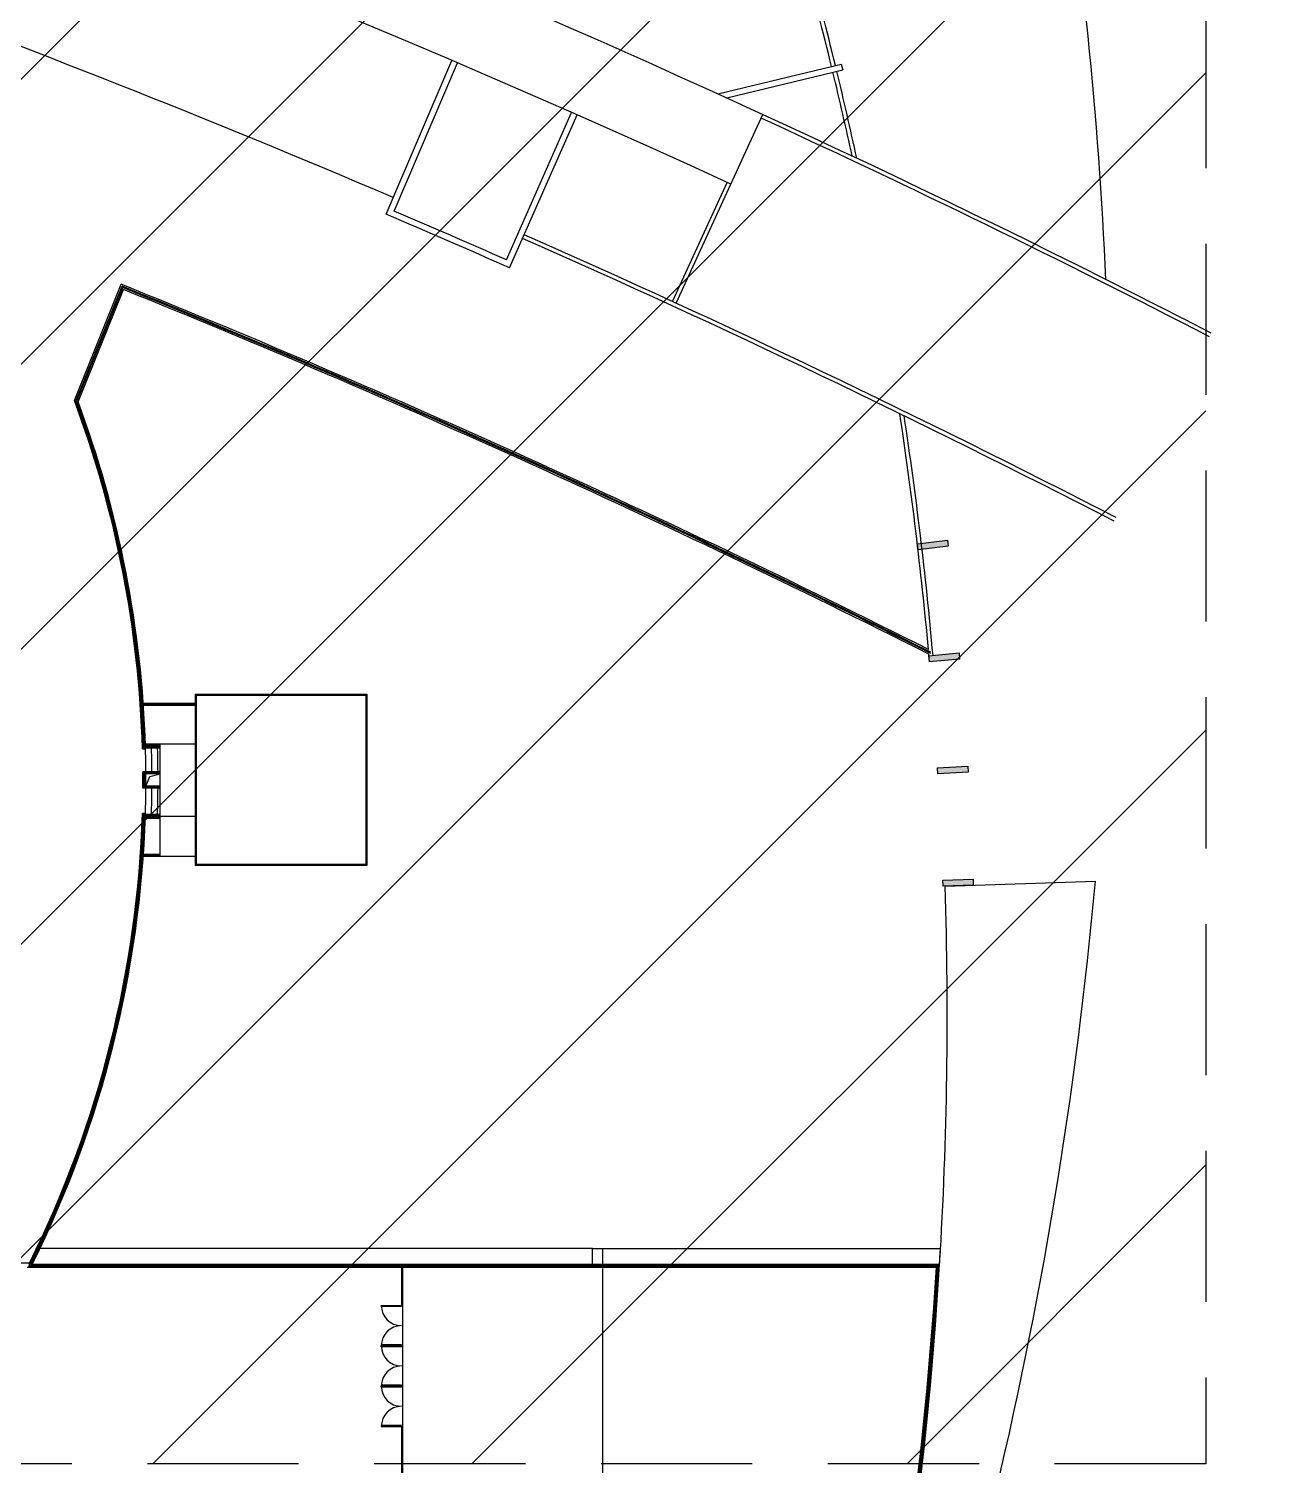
# Model space of a CAD drawing. Extents: x 23317406 to 24383751, y 42324270 to 43451021.
# Drawn here: x 24123240 to 24127362, y 43006817 to 43011568 of the extents above; entities that cross this region are included whole.
import ezdxf

# ---------------------------------------------------------------- set-up
doc = ezdxf.new("R2010")
doc.units = 0
doc.header["$MEASUREMENT"] = 0
doc.linetypes.add('DASHED', pattern=[0.75, 0.5, -0.25])
doc.layers.add('CT', color=9, linetype='CONTINUOUS')
doc.layers.add('墙', color=7, linetype='CONTINUOUS')

msp = doc.modelspace()

# ---------------------------------------------------------------- hatches: boundary and pattern name
at = {"layer": 'CT', "linetype": 'ByBlock'}
h = msp.add_hatch(color=6, dxfattribs=at)
h.paths.add_polyline_path([(24126263.31165, 43008752.17341), (24126363.25126, 43008755.53867), (24126363.91767, 43008735.44993), (24126263.97475, 43008732.1844)])
h.paths.add_polyline_path([(24126245.50258, 43009123.88578), (24126345.30926, 43009130.04021), (24126346.53633, 43009109.9779), (24126246.72355, 43009103.92308)])
h.paths.add_polyline_path([(24126217.32164, 43009494.95597), (24126316.91757, 43009503.89476), (24126318.70433, 43009483.87454), (24126219.09953, 43009475.03515)])
h.paths.add_polyline_path([(24126178.7908, 43009865.09463), (24126278.09831, 43009876.81082), (24126280.44337, 43009856.84829), (24126181.12422, 43009845.23121)])

# ---------------------------------------------------------------- linework, layer by layer
at = {"layer": 'CT', "color": 1, "linetype": 'DASHED', "ltscale": 1000}
for p, q in [((24127132.80326, 43017607.48812, -1), (24127132.80326, 43006822.36939, -1)), ((24127132.80326, 43006822.36939, -1), (24119722.60107, 43006822.36939, -1))]:
    msp.add_line(p, q, dxfattribs=at)
at = {"layer": 'CT'}
for p, q in [((24118635.63139, 43006822.36939, -1), (24127132.80326, 43015319.54125, -1)), ((24119578.44044, 43006822.36939, -1), (24127132.80326, 43014376.73221, -1)), ((24120521.24948, 43006822.36939, -1), (24127132.80326, 43013433.92317, -1)), ((24121495.92279, 43006822.36939, -1), (24127132.80326, 43012459.24986, -1)), ((24122532.86775, 43006822.36939, -1), (24127132.80326, 43011422.3049, -1)), ((24123650.25114, 43006822.36939, -1), (24127132.80326, 43010304.92151, -1)), ((24124706.16098, 43006822.36939, -1), (24127132.80326, 43009249.01167, -1)), ((24126144.61964, 43006822.36939, -2.33333), (24127132.80326, 43007810.553, -2.33333))]:
    msp.add_line(p, q, dxfattribs=at)
at = {"layer": 'CT', "color": 6, "linetype": 'ByBlock'}
for p, q in [((24124422.19004, 43010954.86793, -1), (24124639.66749, 43011463.67177, -1)), ((24124448.44045, 43010965.3961, -1), (24124658.05727, 43011455.80947, -1)), ((24125519.04508, 43011352.76957, -1), (24125927.35087, 43011451.54914, -1)), ((24125548.55628, 43011339.33212, -1), (24125932.05371, 43011432.10992, -1)), ((24125927.35087, 43011451.54914, -1), (24125932.05371, 43011432.10992, -1)), ((24124820.33542, 43010803.79909, -1), (24125035.71538, 43011291.70885, -1)), ((24124830.51401, 43010777.44195, -1), (24125054.15707, 43011283.56601, -1)), ((24125381.29077, 43010660.6786, -1), (24125667.48316, 43011284.8628, -1)), ((24125369.1707, 43010666.23573, -1), (24125549.78414, 43011060.15277, -1)), ((24123391.3917, 43010339.10707, -1), (24123546.46971, 43010723.09258, -1)), ((24123395.82958, 43010336.74367, -1), (24123549.23372, 43010716.58456, -1)), ((24123399.40438, 43010336.69388, -1), (24123551.07625, 43010712.24551, -1)), ((24123403.83932, 43010334.32319, -1), (24123553.83982, 43010705.7364, -1)), ((24126178.7908, 43009865.09463, -1), (24126278.09831, 43009876.81082, -1)), ((24126181.12422, 43009845.23121, -1), (24126178.7908, 43009865.09463, -1)), ((24126280.44337, 43009856.84829, -1), (24126181.12422, 43009845.23121, -1)), ((24126278.09831, 43009876.81082, -1), (24126280.44337, 43009856.84829, -1)), ((24126217.32164, 43009494.95597, -1), (24126316.91757, 43009503.89476, -1)), ((24126219.09953, 43009475.03515, -1), (24126217.32164, 43009494.95597, -1)), ((24126318.70433, 43009483.87454, -1), (24126219.09953, 43009475.03515, -1)), ((24126316.91757, 43009503.89476, -1), (24126318.70433, 43009483.87454, -1)), ((24123791.33666, 43009337.16508, -1), (24123619.07861, 43009337.16508, -1)), ((24123791.33666, 43009333.83174, -1), (24123619.31221, 43009333.83174, -1)), ((24123791.33666, 43009330.49841, -1), (24123619.5427, 43009330.49841, -1)), ((24123791.33666, 43008800.49841, -1), (24123791.33666, 43009367.16508, -1)), ((24123791.33666, 43009367.16508, -1), (24124358.00333, 43009367.16508, -1)), ((24123794.66999, 43008803.83174, -1), (24123794.66999, 43009363.83174, -1)), ((24123794.66999, 43009363.83174, -1), (24124354.66999, 43009363.83174, -1)), ((24124354.66999, 43009363.83174, -1), (24124354.66999, 43008803.83174, -1)), ((24124358.00333, 43009367.16508, -1), (24124358.00333, 43008800.49841, -1)), ((24123619.7531, 43009190.49841, -1), (24123674.66999, 43009190.49841, -1)), ((24123622.98746, 43009193.83174, -1), (24123674.66999, 43009193.83174, -1)), ((24123626.00274, 43009203.83174, -1), (24123674.66999, 43009203.83174, -1)), ((24123626.00277, 43009197.16508, -1), (24123674.66999, 43009197.16508, -1)), ((24123626.11237, 43009200.49841, -1), (24123674.66999, 43009200.49841, -1)), ((24123674.66999, 43008830.49741, -1), (24123674.66999, 43009203.83174, -1)), ((24123674.66999, 43009203.83174, -1), (24123791.33666, 43009203.83174, -1)), ((24123616.51583, 43009187.16508, -1), (24123626.32238, 43009187.16508, -1)), ((24123621.23771, 43009110.49741, -1), (24123617.90483, 43009110.42333, -1)), ((24123674.66999, 43009110.49741, -1), (24123621.23771, 43009110.49741, -1)), ((24123674.66999, 43009107.16408, -1), (24123624.59431, 43009107.16408, -1)), ((24123674.66999, 43009103.83074, -1), (24123627.94777, 43009103.83074, -1)), ((24123627.94777, 43009063.83074, -1), (24123640.78598, 43009095.13488, -1)), ((24123640.78598, 43009095.13488, -1), (24123674.66999, 43009103.83074, -1)), ((24126245.50258, 43009123.88578, -1), (24126345.30926, 43009130.04021, -1)), ((24126246.72355, 43009103.92308, -1), (24126245.50258, 43009123.88578, -1)), ((24126346.53633, 43009109.9779, -1), (24126246.72355, 43009103.92308, -1)), ((24126345.30926, 43009130.04021, -1), (24126346.53633, 43009109.9779, -1)), ((24123621.23771, 43009057.16408, -1), (24123617.90483, 43009057.23815, -1)), ((24123674.66999, 43009057.16408, -1), (24123621.23771, 43009057.16408, -1)), ((24123674.66999, 43009060.49741, -1), (24123624.59431, 43009060.49741, -1)), ((24123674.66999, 43009063.83074, -1), (24123627.94777, 43009063.83074, -1)), ((24123616.31769, 43008973.83074, -1), (24123626.32238, 43008973.83074, -1)), ((24123619.54896, 43008970.49741, -1), (24123674.66999, 43008970.49741, -1)), ((24123622.77731, 43008967.16408, -1), (24123674.66999, 43008967.16408, -1)), ((24123625.77424, 43008957.16408, -1), (24123674.66999, 43008957.16408, -1)), ((24123625.89005, 43008960.49741, -1), (24123674.66999, 43008960.49741, -1)), ((24123626.00277, 43008963.83074, -1), (24123674.66999, 43008963.83074, -1)), ((24123666.21563, 43008960.49841, -1), (24123674.66999, 43008960.49841, -1)), ((24123666.21563, 43008957.16508, -1), (24123674.66999, 43008957.16508, -1)), ((24123672.66944, 43008963.83174, -1), (24123674.66999, 43008963.83174, -1)), ((24123674.66999, 43008963.83184, -1), (24123791.33666, 43008963.83184, -1)), ((24123674.66999, 43008830.49741, -1), (24123621.27482, 43008830.49741, -1)), ((24123674.66999, 43008833.83074, -1), (24123621.47735, 43008833.83074, -1)), ((24123674.66999, 43008837.16408, -1), (24123621.67678, 43008837.16408, -1)), ((24123791.33666, 43008830.49741, -1), (24123674.66999, 43008830.49741, -1)), ((24124358.00333, 43008800.49841, -1), (24123791.33666, 43008800.49841, -1)), ((24124354.66999, 43008803.83174, -1), (24123794.66999, 43008803.83174, -1)), ((24126263.31165, 43008752.17341, -1), (24126363.25126, 43008755.53867, -1)), ((24126263.97475, 43008732.1844, -1), (24126263.31165, 43008752.17341, -1)), ((24126363.91767, 43008735.44993, -1), (24126263.97475, 43008732.1844, -1)), ((24126270.636, 43008732.34392, -1), (24126767.57376, 43008748.8905, -1)), ((24126363.25126, 43008755.53867, -1), (24126363.91767, 43008735.44993, -1)), ((24125104.66999, 43007534.49741, -1), (24123277.55195, 43007534.49741, -1)), ((24125104.66999, 43007481.16408, -1), (24125104.66999, 43007534.49741, -1)), ((24125104.66999, 43007534.49741, -1), (24125138.00333, 43007534.49741, -1)), ((24125138.00333, 43007534.49741, -1), (24125138.00333, 43007481.16408, -1)), ((24125138.00333, 43007534.49741, -1), (24126255.6247, 43007534.49741, -1)), ((24123242.73442, 43007485.83074, -1), (24122762.48719, 43007485.83074, -1)), ((24123244.13517, 43007481.16408, -1), (24123240.41045, 43007481.16408, -1)), ((24123242.7344, 43007485.8307, -1), (24123246.45642, 43007485.8307, -1)), ((24126248.90379, 43007477.83074, -1), (24123246.19771, 43007477.83074, -1)), ((24126252.44908, 43007481.16408, -1), (24123247.85902, 43007481.16408, -1)), ((24123250.17759, 43007485.8307, -1), (24123253.89743, 43007485.8307, -1)), ((24125104.66999, 43007481.16408, -1), (24125138.00333, 43007481.16408, -1)), ((24124473.00333, 43007471.16408, -1), (24123235.402, 43007471.16408, -1)), ((24124473.00333, 43007474.49741, -1), (24123240.80439, 43007474.49741, -1)), ((24124473.00333, 43007474.49741, -1), (24124473.00333, 43007345.83074, -1)), ((24126245.35755, 43007474.49741, -1), (24124476.33666, 43007474.49741, -1)), ((24124476.33666, 43007474.49741, -1), (24124476.33666, 43007345.83069, -1)), ((24126241.81036, 43007471.16408, -1), (24124476.33666, 43007471.16408, -1)), ((24125138.00333, 43007467.83074, -1), (24125138.00333, 43006485.83074, -1)), ((24124406.33666, 43007342.49741, -1), (24124406.33666, 43007345.83074, -1)), ((24124406.33666, 43007345.83074, -1), (24124473.00333, 43007345.83074, -1)), ((24124473.00333, 43007342.49741, -1), (24124406.33666, 43007342.49741, -1)), ((24124473.00333, 43007345.83074, -1), (24124473.00333, 43007342.49741, -1)), ((24124476.33666, 43007345.83074, -1), (24124476.33666, 43006945.83074, -1)), ((24124473.00333, 43007215.83074, -1), (24124406.33666, 43007215.83074, -1)), ((24124406.33666, 43007215.83074, -1), (24124406.33666, 43007212.49741, -1)), ((24124406.33666, 43007212.49741, -1), (24124473.00333, 43007212.49741, -1)), ((24124406.33666, 43007209.16408, -1), (24124406.33666, 43007212.49741, -1)), ((24124406.33666, 43007212.49741, -1), (24124473.00333, 43007212.49741, -1)), ((24124473.00333, 43007209.16408, -1), (24124406.33666, 43007209.16408, -1)), ((24124473.00333, 43007212.49741, -1), (24124473.00333, 43007215.83074, -1)), ((24124473.00333, 43007212.49741, -1), (24124473.00333, 43007209.16408, -1)), ((24124473.00333, 43007082.49741, -1), (24124406.33666, 43007082.49741, -1)), ((24124406.33666, 43007082.49741, -1), (24124406.33666, 43007079.16408, -1)), ((24124406.33666, 43007079.16408, -1), (24124473.00333, 43007079.16408, -1)), ((24124406.33666, 43007075.83074, -1), (24124406.33666, 43007079.16408, -1)), ((24124406.33666, 43007079.16408, -1), (24124473.00333, 43007079.16408, -1)), ((24124473.00333, 43007075.83074, -1), (24124406.33666, 43007075.83074, -1)), ((24124473.00333, 43007079.16408, -1), (24124473.00333, 43007082.49741, -1)), ((24124473.00333, 43007079.16408, -1), (24124473.00333, 43007075.83074, -1)), ((24124473.00333, 43006949.16408, -1), (24124406.33666, 43006949.16408, -1)), ((24124406.33666, 43006949.16408, -1), (24124406.33666, 43006945.83074, -1)), ((24124406.33666, 43006945.83074, -1), (24124473.00333, 43006945.83074, -1)), ((24124473.00333, 43006945.83074, -1), (24124473.00333, 43006949.16408, -1)), ((24124476.33666, 43006945.83074, -1), (24124473.00333, 43006945.83074, -1)), ((24124473.00333, 43006945.83074, -1), (24124473.00333, 43006747.49741, -1)), ((24124476.33666, 43006945.83074, -1), (24124476.33666, 43006744.16408, -1))]:
    msp.add_line(p, q, dxfattribs=at)
for centre, radius, start, end in [((24110241.90879, 42977762.13617, -1), 36901.51143, 62.727980435, 82.124399867), ((24112954.19878, 43010133.66135, -1), 13861.22833, 2.499990412, 15.84778772), ((24110241.90879, 42977762.13617, -1), 36648.17809, 65.289808941, 79.960939145), ((24110241.90879, 42977762.13617, -1), 36154.84476, 66.867303523, 73.087562554), ((24112944.30332, 43008300.3309, -1), 13326.66667, 13.642993335, 15.157006665), ((24112944.30332, 43008300.3309, -1), 13340, 13.642950363, 15.157049636), ((24112944.30332, 43008300.3309, -1), 13326.66667, 12.334370565, 13.557006665), ((24112944.30332, 43008300.3309, -1), 13340, 12.290339522, 13.557049636), ((24110241.90879, 42977762.13617, -1), 36888.17809, 62.727980435, 65.29031926), ((24110241.90879, 42977762.13617, -1), 36094.84476, 66.160611024, 66.867321085), ((24110241.90879, 42977762.13617, -1), 36114.84476, 66.192282164, 66.835585458), ((24110241.90879, 42977762.13617, -1), 36201.51143, 62.727980435, 66.160611024), ((24110241.90879, 42977762.13617, -1), 36214.84476, 62.727980435, 66.160611024), ((24110241.90879, 42977762.13617, -1), 36214.84476, 62.727980435, 66.160611024), ((24110241.90879, 42977762.13617, -1), 35544.84476, 63.295378602, 68.01872663), ((24110241.90879, 42977762.13617, -1), 35539.84476, 63.277694796, 68.010667361), ((24110241.90879, 42977762.13617, -1), 35536.51143, 63.274349129, 68.005293255), ((24110241.90879, 42977762.13617, -1), 35531.51143, 63.281993236, 67.997230206), ((24120028.00333, 43009083.83074, -1), 3590, 1.64942595, 20.46646827), ((24120028.00333, 43009083.83074, -1), 3593.33333, 1.70106823, 20.40641993), ((24120028.00333, 43009083.83074, -1), 3596.66667, 1.75261617, 20.38582026), ((24120028.00333, 43009083.83074, -1), 3600, 1.75099287, 20.32586545), ((24112944.30332, 43008300.3309, -1), 13326.66667, 5.232094564, 8.609643871), ((24112944.30332, 43008300.3309, -1), 13340, 5.142978931, 8.570090309), ((24112944.30332, 43008300.3309, -1), 13326.66667, 5.1, 5.164565277), ((24120028.00333, 43009077.16508, -1), 3600, 1.75097691, 1.8040541), ((24120028.00333, 43009083.83074, -1), 3600, 0.42441706, 1.75097691), ((24120028.00333, 43009077.16508, -1), 3620, 1.84686887, 1.89965563), ((24120028.00333, 43009083.83074, -1), 3620, 0.42207218, 1.79408368), ((24120028.00333, 43009077.16508, -1), 3640, 1.83671775, 1.88921417), ((24120028.00333, 43009083.83074, -1), 3640, 0.41975306, 1.78422288), ((24120028.00333, 43009083.83074, -1), 3590, 359.57558294, 0.42441706), ((24120028.00333, 43009083.83074, -1), 3593.33333, 359.57479551, 0.42520449), ((24120028.00333, 43009083.83074, -1), 3596.66667, 359.62829169, 0.37170831), ((24120028.00333, 43009083.83074, -1), 3600, 359.62863587, 0.37136414), ((24120028.00333, 43009083.83074, -1), 3620, 0.31655288, 0.36931237), ((24120028.00333, 43009083.83074, -1), 3640, 0.31481356, 0.36728315), ((24120028.00333, 43009083.83074, -1), 3600, 358.24902309, 359.57558294), ((24120028.00333, 43009083.83074, -1), 3620, 358.20591632, 359.57792783), ((24120028.00333, 43009083.83074, -1), 3620, 359.63068763, 359.68344712), ((24120028.00333, 43009083.83074, -1), 3640, 358.21577712, 359.58024695), ((24120028.00333, 43009083.83074, -1), 3640, 359.63271685, 359.68518644), ((24120028.00333, 43009083.83074, -1), 3593.33333, 333.39312219, 358.19259775), ((24120028.00333, 43009083.83074, -1), 3590, 333.5686412, 358.24414419), ((24120028.00333, 43009083.83074, -1), 3596.66667, 333.47907901, 358.1411454), ((24120028.00333, 43009083.83074, -1), 3600, 333.64772789, 358.14286716), ((24120028.00333, 43009083.83074, -1), 3600, 358.1959459, 358.24902309), ((24120028.00333, 43009083.83074, -1), 3620, 358.10034437, 358.15313113), ((24120028.00333, 43009083.83074, -1), 3640, 358.11078584, 358.16328225), ((24112442.90018, 43010047.52129, -1), 14383.41806, 337.993936767, 354.819901302), ((24112944.30332, 43008300.3309, -1), 13333.33333, 356.477671628, 1.856764193), ((24112944.30332, 43008300.3309, -1), 13333.33333, 356.477671633, 356.707260813), ((24112944.30332, 43008300.3309, -1), 13330, 338.141268701, 356.462434951), ((24112944.30332, 43008300.3309, -1), 13333.33333, 338.119708162, 356.477671633), ((24112944.30332, 43008300.3309, -1), 13323.33333, 338.177238968, 356.431937961), ((24112944.30332, 43008300.3309, -1), 13326.66667, 338.155651399, 356.447190396), ((24124473.00333, 43007345.83074, -1), 66.66667, 180, 270), ((24124473.00333, 43007212.49741, -1), 66.66667, 90, 180), ((24124473.00333, 43007212.49741, -1), 66.66667, 180, 270), ((24124473.00333, 43007079.16408, -1), 66.66667, 90, 180), ((24124473.00333, 43007079.16408, -1), 66.66667, 180, 270), ((24124473.00333, 43006945.83074, -1), 66.66667, 90, 180)]:
    msp.add_arc(centre, radius, start, end, dxfattribs=at)
at = {"layer": '墙', "ltscale": 5000}
for start, end in [(67.1172342395, 67.1172342395), (66.2587266313, 66.2587266313), (64.4772342395, 64.4772342395), (64.9387266313, 64.9387266313)]:
    msp.add_arc((23850578.58196, 42857442.58139), 533172.67138, start, end, dxfattribs=at)
at = {"layer": '墙'}
for centre, start, end in [((23850634.74669, 42857737.27781), 79.4743453394, 79.4743453394), ((23850639.30178, 42857736.37231), 78.1227654233, 78.1227654233), ((23850644.55659, 42857735.23786), 77.5606287088, 77.5606287088), ((23850649.0789, 42857734.18074), 76.2090487927, 76.2090487927)]:
    msp.add_arc(centre, 530172.67138, start, end, dxfattribs=at)

doc.saveas('drawing.dxf')
